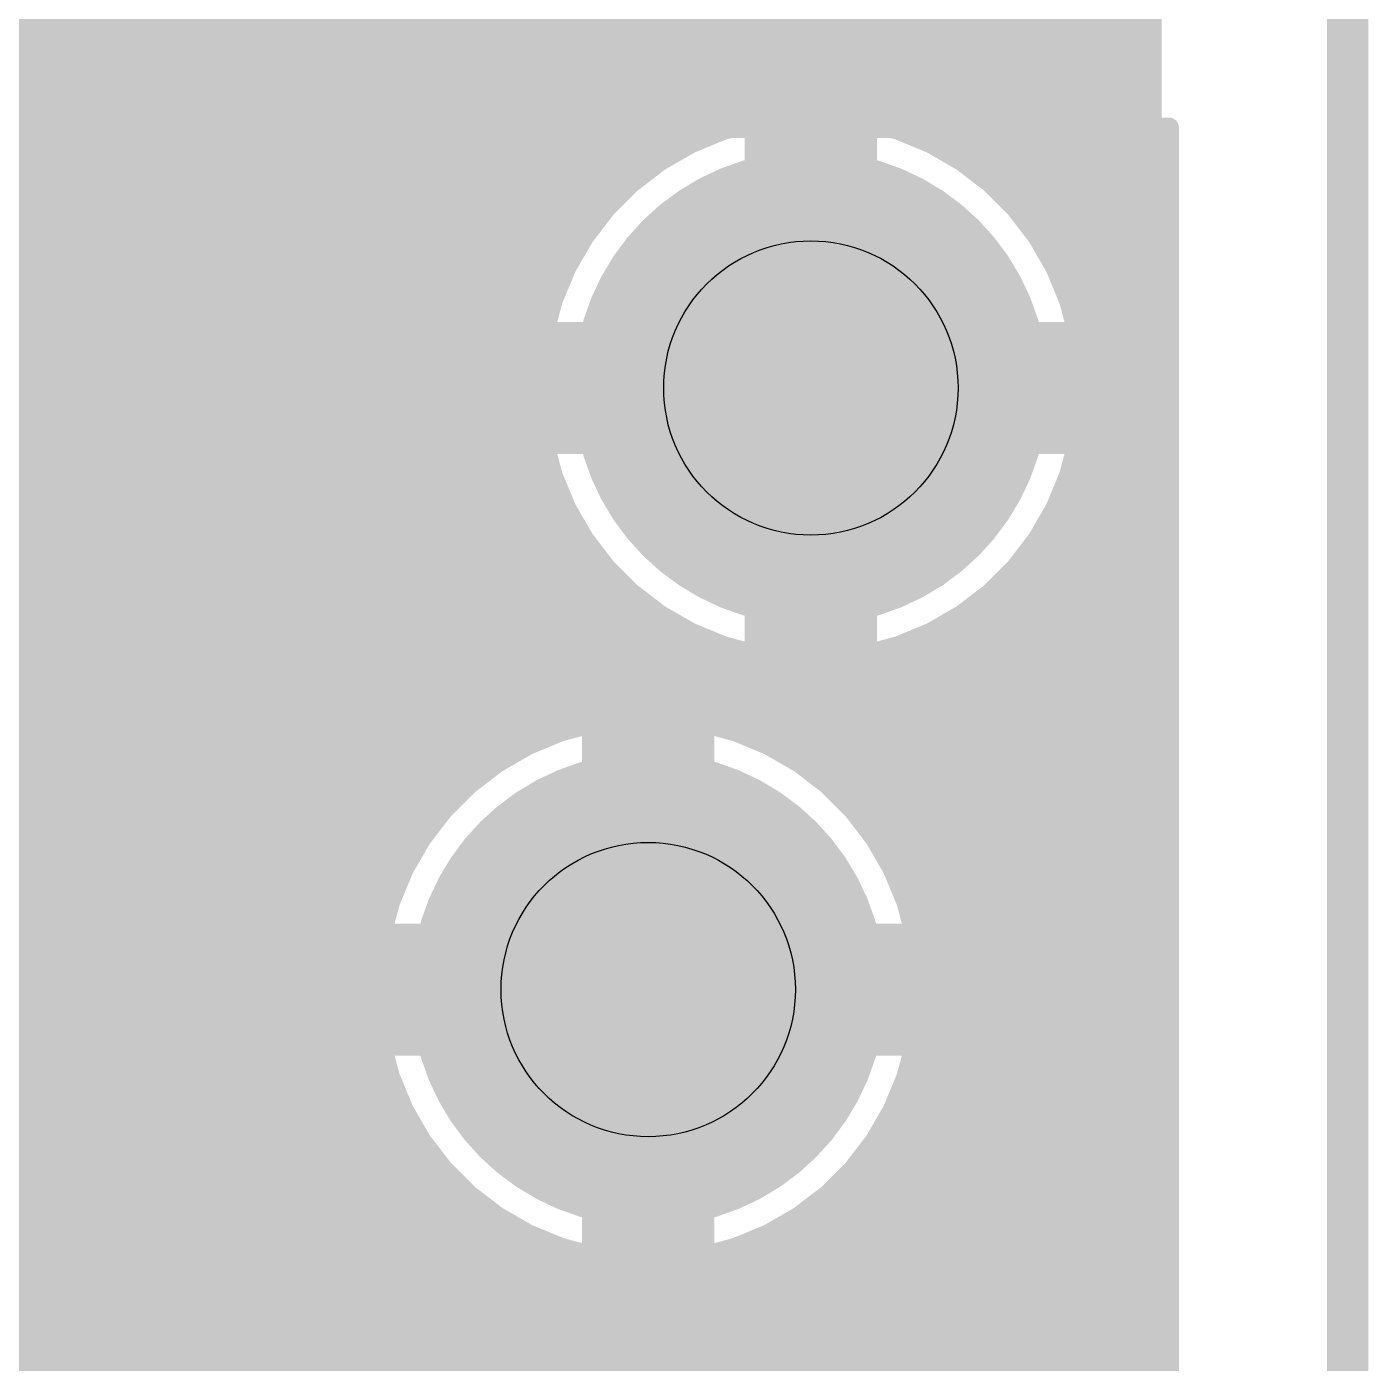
# Model space of a CAD drawing. Extents: x 0 to 10.8, y 0 to 6.1.
# Drawn here: x 10.4874 to 10.8121, y 0.6379 to 0.9615 of the extents above; entities that cross this region are included whole.
import ezdxf

# ---------------------------------------------------------------- set-up
doc = ezdxf.new("R2010")
doc.units = 0
for name, color, linetype in [('1', 22, 'CONTINUOUS'), ('116', 253, 'CONTINUOUS'), ('16', 175, 'CONTINUOUS'), ('17', 82, 'CONTINUOUS'), ('20', 7, 'CONTINUOUS'), ('21', 253, 'CONTINUOUS'), ('29', 253, 'CONTINUOUS'), ('30', 253, 'CONTINUOUS'), ('44', 253, 'CONTINUOUS')]:
    doc.layers.add(name, color=color, linetype=linetype)

# ---------------------------------------------------------------- blocks, each defined once
blk = doc.blocks.new('ROUNDP')
at = {"const_width": 0.5}
blk.add_lwpolyline([(0, -0.25, 1), (0, 0.25, 1), (0, -0.25)], format="xyb", dxfattribs=at)

msp = doc.modelspace()

# ---------------------------------------------------------------- linework, layer by layer
at = {"layer": '1', "const_width": 0.016}
for points in [[(10.754087, 4.286417), (10.754087, 0.248579)], [(9.510717, 0.96), (10.754087, 0.96)], [(9.510717, 0.944), (10.662323, 0.944)], [(10.663201, 0.944236), (10.654157, 0.941811)], [(10.669173, 0.94502), (10.663201, 0.944236)], [(10.669173, 0.882031), (10.669173, 0.94502)], [(10.669173, 0.944), (10.685165, 0.944)], [(10.691142, 0.944236), (10.685165, 0.94502)], [(10.685165, 0.94502), (10.685165, 0.882031)], [(10.700185, 0.941811), (10.691142, 0.944236)], [(10.692024, 0.944), (10.754087, 0.944)], [(10.654157, 0.941811), (10.645504, 0.938228)], [(10.708839, 0.938228), (10.700185, 0.941811)], [(10.645504, 0.938228), (10.637394, 0.933543)], [(10.716949, 0.933543), (10.708839, 0.938228)], [(10.637394, 0.933543), (10.629965, 0.927843)], [(10.724378, 0.927843), (10.716949, 0.933543)], [(10.417752, 0.928), (10.630173, 0.928)], [(10.629965, 0.927843), (10.623343, 0.92122)], [(10.669173, 0.928), (10.685165, 0.928)], [(10.724173, 0.928), (10.754087, 0.928)], [(10.731, 0.92122), (10.724378, 0.927843)], [(10.623343, 0.92122), (10.617642, 0.913791)], [(10.736701, 0.913791), (10.731, 0.92122)], [(10.437465, 0.912), (10.61661, 0.912)], [(10.617642, 0.913791), (10.612957, 0.905681)], [(10.669173, 0.912), (10.685165, 0.912)], [(10.741386, 0.905681), (10.736701, 0.913791)], [(10.737736, 0.912), (10.754087, 0.912)], [(10.612957, 0.905681), (10.609374, 0.897028)], [(10.744969, 0.897028), (10.741386, 0.905681)], [(10.44624, 0.896), (10.609102, 0.896)], [(10.609374, 0.897028), (10.606949, 0.887984)], [(10.669173, 0.896), (10.685165, 0.896)], [(10.747394, 0.887984), (10.744969, 0.897028)], [(10.745244, 0.896), (10.754087, 0.896)], [(10.606949, 0.887984), (10.606161, 0.882008)], [(10.748177, 0.882008), (10.747394, 0.887984)], [(10.606161, 0.882008), (10.669154, 0.882008)], [(10.669154, 0.882008), (10.669154, 0.866016)], [(10.685165, 0.882031), (10.669173, 0.882031)], [(10.685189, 0.866016), (10.685189, 0.882008)], [(10.685189, 0.882008), (10.748177, 0.882008)], [(10.450354, 0.88), (10.669154, 0.88)], [(10.685189, 0.88), (10.754087, 0.88)], [(10.669154, 0.866016), (10.606161, 0.866016)], [(10.606161, 0.866016), (10.606949, 0.860043)], [(10.669173, 0.803004), (10.669173, 0.865996)], [(10.669173, 0.865996), (10.685165, 0.865996)], [(10.685165, 0.865996), (10.685165, 0.803004)], [(10.748177, 0.866016), (10.685189, 0.866016)], [(10.747394, 0.860043), (10.748177, 0.866016)], [(10.450354, 0.864), (10.606425, 0.864)], [(10.669173, 0.864), (10.685165, 0.864)], [(10.747909, 0.864), (10.754087, 0.864)], [(10.606949, 0.860043), (10.609374, 0.851)], [(10.744969, 0.851), (10.747394, 0.860043)], [(10.609374, 0.851), (10.612957, 0.842346)], [(10.741386, 0.842346), (10.744969, 0.851)], [(10.444571, 0.848), (10.610614, 0.848)], [(10.669173, 0.848), (10.685165, 0.848)], [(10.743724, 0.848), (10.754087, 0.848)], [(10.612957, 0.842346), (10.617642, 0.834236)], [(10.736701, 0.834236), (10.741386, 0.842346)], [(10.617642, 0.834236), (10.623343, 0.826807)], [(10.731, 0.826807), (10.736701, 0.834236)], [(10.433437, 0.832), (10.619354, 0.832)], [(10.669173, 0.832), (10.685165, 0.832)], [(10.734984, 0.832), (10.754087, 0.832)], [(10.623343, 0.826807), (10.629965, 0.820185)], [(10.724378, 0.820185), (10.731, 0.826807)], [(10.629965, 0.820185), (10.637394, 0.814484)], [(10.716949, 0.814484), (10.724378, 0.820185)], [(10.408028, 0.816), (10.635417, 0.816)], [(10.637394, 0.814484), (10.645504, 0.809799)], [(10.669173, 0.816), (10.685165, 0.816)], [(10.708839, 0.809799), (10.716949, 0.814484)], [(10.718921, 0.816), (10.754087, 0.816)], [(10.645504, 0.809799), (10.654157, 0.806217)], [(10.700185, 0.806217), (10.708839, 0.809799)], [(10.654157, 0.806217), (10.663201, 0.803791)], [(10.663201, 0.803791), (10.669173, 0.803004)], [(10.685165, 0.803004), (10.691142, 0.803791)], [(10.691142, 0.803791), (10.700185, 0.806217)], [(9.510717, 0.8), (10.754087, 0.8)], [(10.623831, 0.798567), (10.614787, 0.796142)], [(10.629803, 0.79935), (10.623831, 0.798567)], [(10.629803, 0.736362), (10.629803, 0.79935)], [(10.651772, 0.798567), (10.645795, 0.79935)], [(10.645795, 0.79935), (10.645795, 0.736362)], [(10.660815, 0.796142), (10.651772, 0.798567)], [(10.614787, 0.796142), (10.606134, 0.792559)], [(10.669469, 0.792559), (10.660815, 0.796142)], [(10.606134, 0.792559), (10.598024, 0.787874)], [(10.677579, 0.787874), (10.669469, 0.792559)], [(10.598024, 0.787874), (10.590594, 0.782173)], [(10.685008, 0.782173), (10.677579, 0.787874)], [(10.408894, 0.784), (10.592976, 0.784)], [(10.590594, 0.782173), (10.583972, 0.775551)], [(10.629803, 0.784), (10.645795, 0.784)], [(10.68263, 0.784), (10.754087, 0.784)], [(10.69163, 0.775551), (10.685008, 0.782173)], [(10.583972, 0.775551), (10.578272, 0.768122)], [(10.697331, 0.768122), (10.69163, 0.775551)], [(10.578272, 0.768122), (10.573587, 0.760012)], [(10.702016, 0.760012), (10.697331, 0.768122)], [(10.434689, 0.768), (10.578205, 0.768)], [(10.629803, 0.768), (10.645795, 0.768)], [(10.697402, 0.768), (10.754087, 0.768)], [(10.573587, 0.760012), (10.570004, 0.751358)], [(10.705598, 0.751358), (10.702016, 0.760012)], [(10.445953, 0.752), (10.570272, 0.752)], [(10.629803, 0.752), (10.645795, 0.752)], [(10.705335, 0.752), (10.754087, 0.752)], [(10.570004, 0.751358), (10.567579, 0.742315)], [(10.708024, 0.742315), (10.705598, 0.751358)], [(10.567579, 0.742315), (10.566791, 0.736339)], [(10.708807, 0.736339), (10.708024, 0.742315)], [(10.451299, 0.736), (10.629783, 0.736)], [(10.566791, 0.736339), (10.629783, 0.736339)], [(10.629783, 0.736339), (10.629783, 0.720346)], [(10.645795, 0.736362), (10.629803, 0.736362)], [(10.645819, 0.720346), (10.645819, 0.736339)], [(10.645819, 0.736339), (10.708807, 0.736339)], [(10.645819, 0.736), (10.754087, 0.736)], [(10.396657, 0.72), (10.566835, 0.72)], [(10.629783, 0.720346), (10.566791, 0.720346)], [(10.566791, 0.720346), (10.567579, 0.714374)], [(10.629803, 0.657335), (10.629803, 0.720327)], [(10.629803, 0.720327), (10.645795, 0.720327)], [(10.629803, 0.72), (10.645795, 0.72)], [(10.645795, 0.720327), (10.645795, 0.657335)], [(10.708807, 0.720346), (10.645819, 0.720346)], [(10.708024, 0.714374), (10.708807, 0.720346)], [(10.70876, 0.72), (10.754087, 0.72)], [(10.567579, 0.714374), (10.570004, 0.705331)], [(10.705598, 0.705331), (10.708024, 0.714374)], [(10.448941, 0.704), (10.570551, 0.704)], [(10.570004, 0.705331), (10.573587, 0.696677)], [(10.629803, 0.704), (10.645795, 0.704)], [(10.702016, 0.696677), (10.705598, 0.705331)], [(10.705047, 0.704), (10.754087, 0.704)], [(10.573587, 0.696677), (10.578272, 0.688567)], [(10.697331, 0.688567), (10.702016, 0.696677)], [(10.440677, 0.688), (10.578705, 0.688)], [(10.578272, 0.688567), (10.583972, 0.681138)], [(10.629803, 0.688), (10.645795, 0.688)], [(10.69163, 0.681138), (10.697331, 0.688567)], [(10.696894, 0.688), (10.754087, 0.688)], [(10.583972, 0.681138), (10.590594, 0.674516)], [(10.685008, 0.674516), (10.69163, 0.681138)], [(10.590594, 0.674516), (10.598024, 0.668815)], [(10.677579, 0.668815), (10.685008, 0.674516)], [(10.42411, 0.672), (10.59387, 0.672)], [(10.629803, 0.672), (10.645795, 0.672)], [(10.681728, 0.672), (10.754087, 0.672)], [(10.598024, 0.668815), (10.606134, 0.66413)], [(10.669469, 0.66413), (10.677579, 0.668815)], [(10.606134, 0.66413), (10.614787, 0.660547)], [(10.660815, 0.660547), (10.669469, 0.66413)], [(10.614787, 0.660547), (10.623831, 0.658122)], [(10.623831, 0.658122), (10.629803, 0.657335)], [(10.645795, 0.657335), (10.651772, 0.658122)], [(10.651772, 0.658122), (10.660815, 0.660547)], [(9.510717, 0.656), (10.754087, 0.656)], [(9.510717, 0.64), (10.754087, 0.64)]]:
    msp.add_lwpolyline(points, dxfattribs=at)
at = {"layer": '1', "const_width": 0.008}
for points in [[(10.754087, 0.956, 1), (10.754087, 0.964)], [(10.662681, 0.948202, 1), (10.663721, 0.94027)], [(10.664237, 0.940373, 1), (10.662165, 0.9481)], [(10.662323, 0.94, 1), (10.662323, 0.948)], [(10.673173, 0.94502, 1), (10.665173, 0.94502)], [(10.669173, 0.948, 1), (10.669173, 0.94)], [(10.669693, 0.941054, 1), (10.668653, 0.948986)], [(10.685685, 0.948986, 1), (10.684645, 0.941054)], [(10.689165, 0.94502, 1), (10.681165, 0.94502)], [(10.685165, 0.94, 1), (10.685165, 0.948)], [(10.692178, 0.9481, 1), (10.690106, 0.940373)], [(10.692024, 0.948, 1), (10.692024, 0.94)], [(10.690622, 0.94027, 1), (10.691662, 0.948202)], [(10.754087, 0.94, 1), (10.754087, 0.948)], [(10.653121, 0.945675, 1), (10.655194, 0.937948)], [(10.655688, 0.938115, 1), (10.652627, 0.945507)], [(10.701715, 0.945507, 1), (10.698655, 0.938115)], [(10.699149, 0.937948, 1), (10.701221, 0.945675)], [(10.643974, 0.941924, 1), (10.647034, 0.934533)], [(10.647505, 0.934765, 1), (10.643503, 0.941692)], [(10.710839, 0.941692, 1), (10.706838, 0.934765)], [(10.707308, 0.934533, 1), (10.710369, 0.941924)], [(10.635393, 0.937007, 1), (10.639395, 0.93008)], [(10.639829, 0.93037, 1), (10.634959, 0.936717)], [(10.719384, 0.936717, 1), (10.714514, 0.93037)], [(10.714948, 0.93008, 1), (10.71895, 0.937007)], [(10.632793, 0.925014, 1), (10.627136, 0.930671)], [(10.630173, 0.924, 1), (10.630173, 0.932)], [(10.669173, 0.932, 1), (10.669173, 0.924)], [(10.685165, 0.924, 1), (10.685165, 0.932)], [(10.724173, 0.932, 1), (10.724173, 0.924)], [(10.727206, 0.930671, 1), (10.72155, 0.925014)], [(10.754087, 0.924, 1), (10.754087, 0.932)], [(10.627529, 0.931016, 1), (10.6324, 0.924669)], [(10.721943, 0.924669, 1), (10.726813, 0.931016)], [(10.626516, 0.918785, 1), (10.620169, 0.923656)], [(10.734173, 0.923656, 1), (10.727827, 0.918785)], [(10.620514, 0.924049, 1), (10.626171, 0.918392)], [(10.728172, 0.918392, 1), (10.733828, 0.924049)], [(10.614468, 0.916226, 1), (10.620815, 0.911356)], [(10.621105, 0.911791, 1), (10.614178, 0.915792)], [(10.61661, 0.908, 1), (10.61661, 0.916)], [(10.669173, 0.916, 1), (10.669173, 0.908)], [(10.685165, 0.908, 1), (10.685165, 0.916)], [(10.740164, 0.915792, 1), (10.733237, 0.911791)], [(10.733527, 0.911356, 1), (10.739874, 0.916226)], [(10.737736, 0.916, 1), (10.737736, 0.908)], [(10.754087, 0.908, 1), (10.754087, 0.916)], [(10.616652, 0.904151, 1), (10.609261, 0.907211)], [(10.745082, 0.907211, 1), (10.73769, 0.904151)], [(10.609493, 0.907682, 1), (10.61642, 0.90368)], [(10.737922, 0.90368, 1), (10.744849, 0.907682)], [(10.613238, 0.895991, 1), (10.605511, 0.898064)], [(10.609102, 0.892, 1), (10.609102, 0.9)], [(10.669173, 0.9, 1), (10.669173, 0.892)], [(10.685165, 0.892, 1), (10.685165, 0.9)], [(10.748832, 0.898064, 1), (10.741105, 0.895991)], [(10.745244, 0.9, 1), (10.745244, 0.892)], [(10.754087, 0.892, 1), (10.754087, 0.9)], [(10.605678, 0.898558, 1), (10.61307, 0.895497)], [(10.741273, 0.895497, 1), (10.748664, 0.898558)], [(10.603085, 0.88902, 1), (10.610812, 0.886948)], [(10.610915, 0.887462, 1), (10.602983, 0.888507)], [(10.75136, 0.888504, 1), (10.743428, 0.887464)], [(10.74353, 0.886948, 1), (10.751257, 0.88902)], [(10.606161, 0.886008, 1), (10.606161, 0.878008)], [(10.673154, 0.882008, 1), (10.665154, 0.882008)], [(10.669173, 0.886031, 1), (10.669173, 0.878031)], [(10.669154, 0.878008, 1), (10.669154, 0.886008)], [(10.689189, 0.882008, 1), (10.681189, 0.882008)], [(10.685189, 0.886008, 1), (10.685189, 0.878008)], [(10.685165, 0.878031, 1), (10.685165, 0.886031)], [(10.748177, 0.878008, 1), (10.748177, 0.886008)], [(10.602196, 0.88253, 1), (10.610127, 0.881485)], [(10.669154, 0.876, 1), (10.669154, 0.884)], [(10.685189, 0.884, 1), (10.685189, 0.876)], [(10.744211, 0.881488, 1), (10.752143, 0.882528)], [(10.754087, 0.876, 1), (10.754087, 0.884)], [(10.665173, 0.882031, 1), (10.673173, 0.882031)], [(10.681165, 0.882031, 1), (10.689165, 0.882031)], [(10.606161, 0.870016, 1), (10.606161, 0.862016)], [(10.610127, 0.866539, 1), (10.602196, 0.865493)], [(10.673173, 0.865996, 1), (10.665173, 0.865996)], [(10.669173, 0.869996, 1), (10.669173, 0.861996)], [(10.669154, 0.862016, 1), (10.669154, 0.870016)], [(10.689165, 0.865996, 1), (10.681165, 0.865996)], [(10.685189, 0.870016, 1), (10.685189, 0.862016)], [(10.685165, 0.861996, 1), (10.685165, 0.869996)], [(10.752143, 0.865495, 1), (10.744211, 0.866536)], [(10.748177, 0.862016, 1), (10.748177, 0.870016)], [(10.606425, 0.86, 1), (10.606425, 0.868)], [(10.669173, 0.868, 1), (10.669173, 0.86)], [(10.685165, 0.86, 1), (10.685165, 0.868)], [(10.747909, 0.868, 1), (10.747909, 0.86)], [(10.754087, 0.86, 1), (10.754087, 0.868)], [(10.610812, 0.861079, 1), (10.603085, 0.859007)], [(10.665154, 0.866016, 1), (10.673154, 0.866016)], [(10.681189, 0.866016, 1), (10.689189, 0.866016)], [(10.751257, 0.859007, 1), (10.74353, 0.861079)], [(10.602983, 0.85952, 1), (10.610915, 0.860566)], [(10.743428, 0.860564, 1), (10.75136, 0.859523)], [(10.61307, 0.85253, 1), (10.605678, 0.84947)], [(10.748664, 0.84947, 1), (10.741273, 0.85253)], [(10.605511, 0.849964, 1), (10.613238, 0.852036)], [(10.610614, 0.844, 1), (10.610614, 0.852)], [(10.669173, 0.852, 1), (10.669173, 0.844)], [(10.685165, 0.844, 1), (10.685165, 0.852)], [(10.743724, 0.852, 1), (10.743724, 0.844)], [(10.741105, 0.852036, 1), (10.748832, 0.849964)], [(10.754087, 0.844, 1), (10.754087, 0.852)], [(10.61642, 0.844347, 1), (10.609493, 0.840346)], [(10.609261, 0.840816, 1), (10.616652, 0.843877)], [(10.73769, 0.843877, 1), (10.745082, 0.840816)], [(10.744849, 0.840346, 1), (10.737922, 0.844347)], [(10.620815, 0.836671, 1), (10.614468, 0.831801)], [(10.739874, 0.831801, 1), (10.733527, 0.836671)], [(10.614178, 0.832235, 1), (10.621105, 0.836237)], [(10.619354, 0.828, 1), (10.619354, 0.836)], [(10.669173, 0.836, 1), (10.669173, 0.828)], [(10.685165, 0.828, 1), (10.685165, 0.836)], [(10.734984, 0.836, 1), (10.734984, 0.828)], [(10.733237, 0.836237, 1), (10.740164, 0.832235)], [(10.754087, 0.828, 1), (10.754087, 0.836)], [(10.626171, 0.829636, 1), (10.620514, 0.823979)], [(10.733828, 0.823979, 1), (10.728172, 0.829636)], [(10.620169, 0.824372, 1), (10.626516, 0.829242)], [(10.727827, 0.829242, 1), (10.734173, 0.824372)], [(10.6324, 0.823358, 1), (10.627529, 0.817012)], [(10.726813, 0.817012, 1), (10.721943, 0.823358)], [(10.627136, 0.817357, 1), (10.632793, 0.823013)], [(10.72155, 0.823013, 1), (10.727206, 0.817357)], [(10.639395, 0.817948, 1), (10.635393, 0.811021)], [(10.634959, 0.811311, 1), (10.639829, 0.817658)], [(10.635417, 0.812, 1), (10.635417, 0.82)], [(10.669173, 0.82, 1), (10.669173, 0.812)], [(10.685165, 0.812, 1), (10.685165, 0.82)], [(10.714514, 0.817658, 1), (10.719384, 0.811311)], [(10.718921, 0.82, 1), (10.718921, 0.812)], [(10.71895, 0.811021, 1), (10.714948, 0.817948)], [(10.754087, 0.812, 1), (10.754087, 0.82)], [(10.647034, 0.813495, 1), (10.643974, 0.806103)], [(10.643503, 0.806336, 1), (10.647505, 0.813263)], [(10.706838, 0.813263, 1), (10.710839, 0.806336)], [(10.710369, 0.806103, 1), (10.707308, 0.813495)], [(10.655194, 0.81008, 1), (10.653121, 0.802353)], [(10.652627, 0.802521, 1), (10.655688, 0.809912)], [(10.663724, 0.807757, 1), (10.662678, 0.799826)], [(10.691664, 0.799826, 1), (10.690619, 0.807757)], [(10.698655, 0.809912, 1), (10.701715, 0.802521)], [(10.701221, 0.802353, 1), (10.699149, 0.81008)], [(10.662165, 0.799928, 1), (10.664237, 0.807655)], [(10.66865, 0.799038, 1), (10.669696, 0.80697)], [(10.684643, 0.80697, 1), (10.685688, 0.799038)], [(10.690106, 0.807655, 1), (10.692178, 0.799928)], [(10.62331, 0.802533, 1), (10.624351, 0.794601)], [(10.624867, 0.794703, 1), (10.622795, 0.80243)], [(10.633803, 0.79935, 1), (10.625803, 0.79935)], [(10.630323, 0.795384, 1), (10.629283, 0.803316)], [(10.646315, 0.803316, 1), (10.645275, 0.795384)], [(10.649795, 0.79935, 1), (10.641795, 0.79935)], [(10.652808, 0.80243, 1), (10.650736, 0.794703)], [(10.651252, 0.794601, 1), (10.652292, 0.802533)], [(10.665173, 0.803004, 1), (10.673173, 0.803004)], [(10.681165, 0.803004, 1), (10.689165, 0.803004)], [(10.754087, 0.796, 1), (10.754087, 0.804)], [(10.613751, 0.800005, 1), (10.615823, 0.792278)], [(10.616318, 0.792446, 1), (10.613257, 0.799838)], [(10.662345, 0.799838, 1), (10.659285, 0.792446)], [(10.659779, 0.792278, 1), (10.661851, 0.800005)], [(10.604604, 0.796255, 1), (10.607664, 0.788863)], [(10.608135, 0.789095, 1), (10.604133, 0.796023)], [(10.671469, 0.796023, 1), (10.667468, 0.789095)], [(10.667938, 0.788863, 1), (10.670999, 0.796255)], [(10.600459, 0.784701, 1), (10.595589, 0.791047)], [(10.680014, 0.791047, 1), (10.675144, 0.784701)], [(10.596023, 0.791338, 1), (10.600024, 0.78441)], [(10.675578, 0.78441, 1), (10.67958, 0.791338)], [(10.588159, 0.785347, 1), (10.59303, 0.779)], [(10.593423, 0.779345, 1), (10.587766, 0.785002)], [(10.592976, 0.78, 1), (10.592976, 0.788)], [(10.629803, 0.788, 1), (10.629803, 0.78)], [(10.645795, 0.78, 1), (10.645795, 0.788)], [(10.68263, 0.788, 1), (10.68263, 0.78)], [(10.687836, 0.785002, 1), (10.682179, 0.779345)], [(10.682573, 0.779, 1), (10.687443, 0.785347)], [(10.754087, 0.78, 1), (10.754087, 0.788)], [(10.587146, 0.773116, 1), (10.580799, 0.777986)], [(10.694803, 0.777986, 1), (10.688457, 0.773116)], [(10.581144, 0.77838, 1), (10.586801, 0.772723)], [(10.688801, 0.772723, 1), (10.694458, 0.77838)], [(10.581735, 0.766121, 1), (10.574808, 0.770123)], [(10.700794, 0.770123, 1), (10.693867, 0.766121)], [(10.575098, 0.770557, 1), (10.581445, 0.765687)], [(10.578205, 0.764, 1), (10.578205, 0.772)], [(10.629803, 0.772, 1), (10.629803, 0.764)], [(10.645795, 0.764, 1), (10.645795, 0.772)], [(10.697402, 0.772, 1), (10.697402, 0.764)], [(10.694157, 0.765687, 1), (10.700504, 0.770557)], [(10.754087, 0.764, 1), (10.754087, 0.772)], [(10.577282, 0.758482, 1), (10.569891, 0.761542)], [(10.705712, 0.761542, 1), (10.69832, 0.758482)], [(10.570123, 0.762013, 1), (10.57705, 0.758011)], [(10.698552, 0.758011, 1), (10.705479, 0.762013)], [(10.570272, 0.748, 1), (10.570272, 0.756)], [(10.629803, 0.756, 1), (10.629803, 0.748)], [(10.645795, 0.748, 1), (10.645795, 0.756)], [(10.705335, 0.756, 1), (10.705335, 0.748)], [(10.754087, 0.748, 1), (10.754087, 0.756)], [(10.566308, 0.752888, 1), (10.5737, 0.749828)], [(10.573867, 0.750322, 1), (10.56614, 0.752394)], [(10.709462, 0.752394, 1), (10.701735, 0.750322)], [(10.701903, 0.749828, 1), (10.709294, 0.752888)], [(10.571544, 0.741792, 1), (10.563613, 0.742837)], [(10.71199, 0.742835, 1), (10.704058, 0.741795)], [(10.563715, 0.743351, 1), (10.571442, 0.741279)], [(10.70416, 0.741279, 1), (10.711887, 0.743351)], [(10.566791, 0.740339, 1), (10.566791, 0.732339)], [(10.633783, 0.736339, 1), (10.625783, 0.736339)], [(10.629803, 0.740362, 1), (10.629803, 0.732362)], [(10.629783, 0.732339, 1), (10.629783, 0.740339)], [(10.629783, 0.732, 1), (10.629783, 0.74)], [(10.649819, 0.736339, 1), (10.641819, 0.736339)], [(10.645819, 0.740339, 1), (10.645819, 0.732339)], [(10.645819, 0.74, 1), (10.645819, 0.732)], [(10.645795, 0.732362, 1), (10.645795, 0.740362)], [(10.708807, 0.732339, 1), (10.708807, 0.740339)], [(10.754087, 0.732, 1), (10.754087, 0.74)], [(10.562826, 0.736861, 1), (10.570757, 0.735816)], [(10.625803, 0.736362, 1), (10.633803, 0.736362)], [(10.641795, 0.736362, 1), (10.649795, 0.736362)], [(10.704841, 0.735819, 1), (10.712773, 0.736859)], [(10.566791, 0.724346, 1), (10.566791, 0.716346)], [(10.570757, 0.720869, 1), (10.562826, 0.719824)], [(10.566835, 0.716, 1), (10.566835, 0.724)], [(10.633803, 0.720327, 1), (10.625803, 0.720327)], [(10.629803, 0.724327, 1), (10.629803, 0.716327)], [(10.629803, 0.724, 1), (10.629803, 0.716)], [(10.629783, 0.716346, 1), (10.629783, 0.724346)], [(10.649795, 0.720327, 1), (10.641795, 0.720327)], [(10.645819, 0.724346, 1), (10.645819, 0.716346)], [(10.645795, 0.716327, 1), (10.645795, 0.724327)], [(10.645795, 0.716, 1), (10.645795, 0.724)], [(10.70876, 0.724, 1), (10.70876, 0.716)], [(10.712773, 0.719826, 1), (10.704841, 0.720867)], [(10.708807, 0.716346, 1), (10.708807, 0.724346)], [(10.754087, 0.716, 1), (10.754087, 0.724)], [(10.625783, 0.720346, 1), (10.633783, 0.720346)], [(10.641819, 0.720346, 1), (10.649819, 0.720346)], [(10.571442, 0.71541, 1), (10.563715, 0.713338)], [(10.711887, 0.713338, 1), (10.70416, 0.71541)], [(10.563613, 0.713851, 1), (10.571544, 0.714897)], [(10.704058, 0.714894, 1), (10.71199, 0.713854)], [(10.5737, 0.706861, 1), (10.566308, 0.703801)], [(10.570551, 0.7, 1), (10.570551, 0.708)], [(10.629803, 0.708, 1), (10.629803, 0.7)], [(10.645795, 0.7, 1), (10.645795, 0.708)], [(10.705047, 0.708, 1), (10.705047, 0.7)], [(10.709294, 0.703801, 1), (10.701903, 0.706861)], [(10.754087, 0.7, 1), (10.754087, 0.708)], [(10.56614, 0.704295, 1), (10.573867, 0.706367)], [(10.701735, 0.706367, 1), (10.709462, 0.704295)], [(10.57705, 0.698678, 1), (10.570123, 0.694676)], [(10.705479, 0.694676, 1), (10.698552, 0.698678)], [(10.569891, 0.695147, 1), (10.577282, 0.698207)], [(10.69832, 0.698207, 1), (10.705712, 0.695147)], [(10.581445, 0.691002, 1), (10.575098, 0.686132)], [(10.578705, 0.684, 1), (10.578705, 0.692)], [(10.629803, 0.692, 1), (10.629803, 0.684)], [(10.645795, 0.684, 1), (10.645795, 0.692)], [(10.696894, 0.692, 1), (10.696894, 0.684)], [(10.700504, 0.686132, 1), (10.694157, 0.691002)], [(10.754087, 0.684, 1), (10.754087, 0.692)], [(10.574808, 0.686566, 1), (10.581735, 0.690568)], [(10.693867, 0.690568, 1), (10.700794, 0.686566)], [(10.586801, 0.683966, 1), (10.581144, 0.678309)], [(10.694458, 0.678309, 1), (10.688801, 0.683966)], [(10.580799, 0.678703, 1), (10.587146, 0.683573)], [(10.688457, 0.683573, 1), (10.694803, 0.678703)], [(10.59303, 0.677689, 1), (10.588159, 0.671342)], [(10.687443, 0.671342, 1), (10.682573, 0.677689)], [(10.587766, 0.671687, 1), (10.593423, 0.677344)], [(10.59387, 0.668, 1), (10.59387, 0.676)], [(10.629803, 0.676, 1), (10.629803, 0.668)], [(10.645795, 0.668, 1), (10.645795, 0.676)], [(10.681728, 0.676, 1), (10.681728, 0.668)], [(10.682179, 0.677344, 1), (10.687836, 0.671687)], [(10.754087, 0.668, 1), (10.754087, 0.676)], [(10.600024, 0.672279, 1), (10.596023, 0.665351)], [(10.595589, 0.665642, 1), (10.600459, 0.671988)], [(10.675144, 0.671988, 1), (10.680014, 0.665642)], [(10.67958, 0.665351, 1), (10.675578, 0.672279)], [(10.607664, 0.667826, 1), (10.604604, 0.660434)], [(10.604133, 0.660666, 1), (10.608135, 0.667594)], [(10.667468, 0.667594, 1), (10.671469, 0.660666)], [(10.670999, 0.660434, 1), (10.667938, 0.667826)], [(10.615823, 0.664411, 1), (10.613751, 0.656684)], [(10.613257, 0.656851, 1), (10.616318, 0.664243)], [(10.624354, 0.662088, 1), (10.623308, 0.654156)], [(10.622795, 0.654259, 1), (10.624867, 0.661986)], [(10.650736, 0.661986, 1), (10.652808, 0.654259)], [(10.652294, 0.654156, 1), (10.651249, 0.662088)], [(10.659285, 0.664243, 1), (10.662345, 0.656851)], [(10.661851, 0.656684, 1), (10.659779, 0.664411)], [(10.62928, 0.653369, 1), (10.630326, 0.6613)], [(10.645273, 0.6613, 1), (10.646318, 0.653369)], [(10.754087, 0.652, 1), (10.754087, 0.66)], [(10.625803, 0.657335, 1), (10.633803, 0.657335)], [(10.641795, 0.657335, 1), (10.649795, 0.657335)], [(10.754087, 0.636, 1), (10.754087, 0.644)]]:
    msp.add_lwpolyline(points, format="xyb", dxfattribs=at)
at = {"layer": '116', "const_width": 0.031693}
for points in [[(10.677165, 0.852244, 1), (10.677165, 0.895787, 1), (10.677165, 0.852244)], [(10.637795, 0.706575, 1), (10.637795, 0.750118, 1), (10.637795, 0.706575)]]:
    msp.add_lwpolyline(points, format="xyb", dxfattribs=at)
at = {"layer": '16', "const_width": 0.016}
for points in [[(10.754087, 4.286417), (10.754087, 0.248579)], [(10.329693, 0.96), (10.754087, 0.96)], [(10.345693, 0.944), (10.662323, 0.944)], [(10.663201, 0.944236), (10.654157, 0.941811)], [(10.669173, 0.94502), (10.663201, 0.944236)], [(10.669173, 0.882031), (10.669173, 0.94502)], [(10.669173, 0.944), (10.685165, 0.944)], [(10.691142, 0.944236), (10.685165, 0.94502)], [(10.685165, 0.94502), (10.685165, 0.882031)], [(10.700185, 0.941811), (10.691142, 0.944236)], [(10.692024, 0.944), (10.754087, 0.944)], [(10.654157, 0.941811), (10.645504, 0.938228)], [(10.708839, 0.938228), (10.700185, 0.941811)], [(10.645504, 0.938228), (10.637394, 0.933543)], [(10.716949, 0.933543), (10.708839, 0.938228)], [(10.637394, 0.933543), (10.629965, 0.927843)], [(10.724378, 0.927843), (10.716949, 0.933543)], [(10.417752, 0.928), (10.630173, 0.928)], [(10.629965, 0.927843), (10.623343, 0.92122)], [(10.669173, 0.928), (10.685165, 0.928)], [(10.724173, 0.928), (10.754087, 0.928)], [(10.731, 0.92122), (10.724378, 0.927843)], [(10.623343, 0.92122), (10.617642, 0.913791)], [(10.736701, 0.913791), (10.731, 0.92122)], [(10.437465, 0.912), (10.61661, 0.912)], [(10.617642, 0.913791), (10.612957, 0.905681)], [(10.669173, 0.912), (10.685165, 0.912)], [(10.741386, 0.905681), (10.736701, 0.913791)], [(10.737736, 0.912), (10.754087, 0.912)], [(10.612957, 0.905681), (10.609374, 0.897028)], [(10.744969, 0.897028), (10.741386, 0.905681)], [(10.44624, 0.896), (10.609102, 0.896)], [(10.609374, 0.897028), (10.606949, 0.887984)], [(10.669173, 0.896), (10.685165, 0.896)], [(10.747394, 0.887984), (10.744969, 0.897028)], [(10.745244, 0.896), (10.754087, 0.896)], [(10.606949, 0.887984), (10.606161, 0.882008)], [(10.748177, 0.882008), (10.747394, 0.887984)], [(10.606161, 0.882008), (10.669154, 0.882008)], [(10.669154, 0.882008), (10.669154, 0.866016)], [(10.685165, 0.882031), (10.669173, 0.882031)], [(10.685189, 0.866016), (10.685189, 0.882008)], [(10.685189, 0.882008), (10.748177, 0.882008)], [(10.450354, 0.88), (10.669154, 0.88)], [(10.685189, 0.88), (10.754087, 0.88)], [(10.669154, 0.866016), (10.606161, 0.866016)], [(10.606161, 0.866016), (10.606949, 0.860043)], [(10.669173, 0.803004), (10.669173, 0.865996)], [(10.669173, 0.865996), (10.685165, 0.865996)], [(10.685165, 0.865996), (10.685165, 0.803004)], [(10.748177, 0.866016), (10.685189, 0.866016)], [(10.747394, 0.860043), (10.748177, 0.866016)], [(10.450354, 0.864), (10.606425, 0.864)], [(10.669173, 0.864), (10.685165, 0.864)], [(10.747909, 0.864), (10.754087, 0.864)], [(10.606949, 0.860043), (10.609374, 0.851)], [(10.744969, 0.851), (10.747394, 0.860043)], [(10.609374, 0.851), (10.612957, 0.842346)], [(10.741386, 0.842346), (10.744969, 0.851)], [(10.444571, 0.848), (10.610614, 0.848)], [(10.669173, 0.848), (10.685165, 0.848)], [(10.743724, 0.848), (10.754087, 0.848)], [(10.612957, 0.842346), (10.617642, 0.834236)], [(10.736701, 0.834236), (10.741386, 0.842346)], [(10.617642, 0.834236), (10.623343, 0.826807)], [(10.731, 0.826807), (10.736701, 0.834236)], [(10.433437, 0.832), (10.619354, 0.832)], [(10.669173, 0.832), (10.685165, 0.832)], [(10.734984, 0.832), (10.754087, 0.832)], [(10.623343, 0.826807), (10.629965, 0.820185)], [(10.724378, 0.820185), (10.731, 0.826807)], [(10.629965, 0.820185), (10.637394, 0.814484)], [(10.716949, 0.814484), (10.724378, 0.820185)], [(10.408028, 0.816), (10.635417, 0.816)], [(10.637394, 0.814484), (10.645504, 0.809799)], [(10.669173, 0.816), (10.685165, 0.816)], [(10.708839, 0.809799), (10.716949, 0.814484)], [(10.718921, 0.816), (10.754087, 0.816)], [(10.645504, 0.809799), (10.654157, 0.806217)], [(10.700185, 0.806217), (10.708839, 0.809799)], [(10.654157, 0.806217), (10.663201, 0.803791)], [(10.663201, 0.803791), (10.669173, 0.803004)], [(10.685165, 0.803004), (10.691142, 0.803791)], [(10.691142, 0.803791), (10.700185, 0.806217)], [(9.069957, 0.8), (10.754087, 0.8)], [(10.623831, 0.798567), (10.614787, 0.796142)], [(10.629803, 0.79935), (10.623831, 0.798567)], [(10.629803, 0.736362), (10.629803, 0.79935)], [(10.651772, 0.798567), (10.645795, 0.79935)], [(10.645795, 0.79935), (10.645795, 0.736362)], [(10.660815, 0.796142), (10.651772, 0.798567)], [(10.614787, 0.796142), (10.606134, 0.792559)], [(10.669469, 0.792559), (10.660815, 0.796142)], [(10.606134, 0.792559), (10.598024, 0.787874)], [(10.677579, 0.787874), (10.669469, 0.792559)], [(10.598024, 0.787874), (10.590594, 0.782173)], [(10.685008, 0.782173), (10.677579, 0.787874)], [(10.408894, 0.784), (10.592976, 0.784)], [(10.590594, 0.782173), (10.583972, 0.775551)], [(10.629803, 0.784), (10.645795, 0.784)], [(10.68263, 0.784), (10.754087, 0.784)], [(10.69163, 0.775551), (10.685008, 0.782173)], [(10.583972, 0.775551), (10.578272, 0.768122)], [(10.697331, 0.768122), (10.69163, 0.775551)], [(10.578272, 0.768122), (10.573587, 0.760012)], [(10.702016, 0.760012), (10.697331, 0.768122)], [(10.434689, 0.768), (10.578205, 0.768)], [(10.629803, 0.768), (10.645795, 0.768)], [(10.697402, 0.768), (10.754087, 0.768)], [(10.573587, 0.760012), (10.570004, 0.751358)], [(10.705598, 0.751358), (10.702016, 0.760012)], [(10.445953, 0.752), (10.570272, 0.752)], [(10.629803, 0.752), (10.645795, 0.752)], [(10.705335, 0.752), (10.754087, 0.752)], [(10.570004, 0.751358), (10.567579, 0.742315)], [(10.708024, 0.742315), (10.705598, 0.751358)], [(10.567579, 0.742315), (10.566791, 0.736339)], [(10.708807, 0.736339), (10.708024, 0.742315)], [(10.451299, 0.736), (10.629783, 0.736)], [(10.566791, 0.736339), (10.629783, 0.736339)], [(10.629783, 0.736339), (10.629783, 0.720346)], [(10.645795, 0.736362), (10.629803, 0.736362)], [(10.645819, 0.720346), (10.645819, 0.736339)], [(10.645819, 0.736339), (10.708807, 0.736339)], [(10.645819, 0.736), (10.754087, 0.736)], [(10.396657, 0.72), (10.566835, 0.72)], [(10.629783, 0.720346), (10.566791, 0.720346)], [(10.566791, 0.720346), (10.567579, 0.714374)], [(10.629803, 0.657335), (10.629803, 0.720327)], [(10.629803, 0.720327), (10.645795, 0.720327)], [(10.629803, 0.72), (10.645795, 0.72)], [(10.645795, 0.720327), (10.645795, 0.657335)], [(10.708807, 0.720346), (10.645819, 0.720346)], [(10.708024, 0.714374), (10.708807, 0.720346)], [(10.70876, 0.72), (10.754087, 0.72)], [(10.567579, 0.714374), (10.570004, 0.705331)], [(10.705598, 0.705331), (10.708024, 0.714374)], [(10.448941, 0.704), (10.570551, 0.704)], [(10.570004, 0.705331), (10.573587, 0.696677)], [(10.629803, 0.704), (10.645795, 0.704)], [(10.702016, 0.696677), (10.705598, 0.705331)], [(10.705047, 0.704), (10.754087, 0.704)], [(10.573587, 0.696677), (10.578272, 0.688567)], [(10.697331, 0.688567), (10.702016, 0.696677)], [(10.440677, 0.688), (10.578705, 0.688)], [(10.578272, 0.688567), (10.583972, 0.681138)], [(10.629803, 0.688), (10.645795, 0.688)], [(10.69163, 0.681138), (10.697331, 0.688567)], [(10.696894, 0.688), (10.754087, 0.688)], [(10.583972, 0.681138), (10.590594, 0.674516)], [(10.685008, 0.674516), (10.69163, 0.681138)], [(10.590594, 0.674516), (10.598024, 0.668815)], [(10.677579, 0.668815), (10.685008, 0.674516)], [(10.42411, 0.672), (10.59387, 0.672)], [(10.629803, 0.672), (10.645795, 0.672)], [(10.681728, 0.672), (10.754087, 0.672)], [(10.598024, 0.668815), (10.606134, 0.66413)], [(10.669469, 0.66413), (10.677579, 0.668815)], [(10.606134, 0.66413), (10.614787, 0.660547)], [(10.660815, 0.660547), (10.669469, 0.66413)], [(10.614787, 0.660547), (10.623831, 0.658122)], [(10.623831, 0.658122), (10.629803, 0.657335)], [(10.645795, 0.657335), (10.651772, 0.658122)], [(10.651772, 0.658122), (10.660815, 0.660547)], [(9.071327, 0.656), (10.754087, 0.656)], [(9.077953, 0.64), (10.754087, 0.64)]]:
    msp.add_lwpolyline(points, dxfattribs=at)
at = {"layer": '16', "const_width": 0.008}
for points in [[(10.754087, 0.956, 1), (10.754087, 0.964)], [(10.662681, 0.948202, 1), (10.663721, 0.94027)], [(10.664237, 0.940373, 1), (10.662165, 0.9481)], [(10.662323, 0.94, 1), (10.662323, 0.948)], [(10.673173, 0.94502, 1), (10.665173, 0.94502)], [(10.669173, 0.948, 1), (10.669173, 0.94)], [(10.669693, 0.941054, 1), (10.668653, 0.948986)], [(10.685685, 0.948986, 1), (10.684645, 0.941054)], [(10.689165, 0.94502, 1), (10.681165, 0.94502)], [(10.685165, 0.94, 1), (10.685165, 0.948)], [(10.692178, 0.9481, 1), (10.690106, 0.940373)], [(10.692024, 0.948, 1), (10.692024, 0.94)], [(10.690622, 0.94027, 1), (10.691662, 0.948202)], [(10.754087, 0.94, 1), (10.754087, 0.948)], [(10.653121, 0.945675, 1), (10.655194, 0.937948)], [(10.655688, 0.938115, 1), (10.652627, 0.945507)], [(10.701715, 0.945507, 1), (10.698655, 0.938115)], [(10.699149, 0.937948, 1), (10.701221, 0.945675)], [(10.643974, 0.941924, 1), (10.647034, 0.934533)], [(10.647505, 0.934765, 1), (10.643503, 0.941692)], [(10.710839, 0.941692, 1), (10.706838, 0.934765)], [(10.707308, 0.934533, 1), (10.710369, 0.941924)], [(10.635393, 0.937007, 1), (10.639395, 0.93008)], [(10.639829, 0.93037, 1), (10.634959, 0.936717)], [(10.719384, 0.936717, 1), (10.714514, 0.93037)], [(10.714948, 0.93008, 1), (10.71895, 0.937007)], [(10.632793, 0.925014, 1), (10.627136, 0.930671)], [(10.630173, 0.924, 1), (10.630173, 0.932)], [(10.669173, 0.932, 1), (10.669173, 0.924)], [(10.685165, 0.924, 1), (10.685165, 0.932)], [(10.724173, 0.932, 1), (10.724173, 0.924)], [(10.727206, 0.930671, 1), (10.72155, 0.925014)], [(10.754087, 0.924, 1), (10.754087, 0.932)], [(10.627529, 0.931016, 1), (10.6324, 0.924669)], [(10.721943, 0.924669, 1), (10.726813, 0.931016)], [(10.626516, 0.918785, 1), (10.620169, 0.923656)], [(10.734173, 0.923656, 1), (10.727827, 0.918785)], [(10.620514, 0.924049, 1), (10.626171, 0.918392)], [(10.728172, 0.918392, 1), (10.733828, 0.924049)], [(10.614468, 0.916226, 1), (10.620815, 0.911356)], [(10.621105, 0.911791, 1), (10.614178, 0.915792)], [(10.61661, 0.908, 1), (10.61661, 0.916)], [(10.669173, 0.916, 1), (10.669173, 0.908)], [(10.685165, 0.908, 1), (10.685165, 0.916)], [(10.740164, 0.915792, 1), (10.733237, 0.911791)], [(10.733527, 0.911356, 1), (10.739874, 0.916226)], [(10.737736, 0.916, 1), (10.737736, 0.908)], [(10.754087, 0.908, 1), (10.754087, 0.916)], [(10.616652, 0.904151, 1), (10.609261, 0.907211)], [(10.745082, 0.907211, 1), (10.73769, 0.904151)], [(10.609493, 0.907682, 1), (10.61642, 0.90368)], [(10.737922, 0.90368, 1), (10.744849, 0.907682)], [(10.613238, 0.895991, 1), (10.605511, 0.898064)], [(10.609102, 0.892, 1), (10.609102, 0.9)], [(10.669173, 0.9, 1), (10.669173, 0.892)], [(10.685165, 0.892, 1), (10.685165, 0.9)], [(10.748832, 0.898064, 1), (10.741105, 0.895991)], [(10.745244, 0.9, 1), (10.745244, 0.892)], [(10.754087, 0.892, 1), (10.754087, 0.9)], [(10.605678, 0.898558, 1), (10.61307, 0.895497)], [(10.741273, 0.895497, 1), (10.748664, 0.898558)], [(10.603085, 0.88902, 1), (10.610812, 0.886948)], [(10.610915, 0.887462, 1), (10.602983, 0.888507)], [(10.75136, 0.888504, 1), (10.743428, 0.887464)], [(10.74353, 0.886948, 1), (10.751257, 0.88902)], [(10.606161, 0.886008, 1), (10.606161, 0.878008)], [(10.673154, 0.882008, 1), (10.665154, 0.882008)], [(10.669173, 0.886031, 1), (10.669173, 0.878031)], [(10.669154, 0.878008, 1), (10.669154, 0.886008)], [(10.689189, 0.882008, 1), (10.681189, 0.882008)], [(10.685189, 0.886008, 1), (10.685189, 0.878008)], [(10.685165, 0.878031, 1), (10.685165, 0.886031)], [(10.748177, 0.878008, 1), (10.748177, 0.886008)], [(10.602196, 0.88253, 1), (10.610127, 0.881485)], [(10.669154, 0.876, 1), (10.669154, 0.884)], [(10.685189, 0.884, 1), (10.685189, 0.876)], [(10.744211, 0.881488, 1), (10.752143, 0.882528)], [(10.754087, 0.876, 1), (10.754087, 0.884)], [(10.665173, 0.882031, 1), (10.673173, 0.882031)], [(10.681165, 0.882031, 1), (10.689165, 0.882031)], [(10.606161, 0.870016, 1), (10.606161, 0.862016)], [(10.610127, 0.866539, 1), (10.602196, 0.865493)], [(10.673173, 0.865996, 1), (10.665173, 0.865996)], [(10.669173, 0.869996, 1), (10.669173, 0.861996)], [(10.669154, 0.862016, 1), (10.669154, 0.870016)], [(10.689165, 0.865996, 1), (10.681165, 0.865996)], [(10.685189, 0.870016, 1), (10.685189, 0.862016)], [(10.685165, 0.861996, 1), (10.685165, 0.869996)], [(10.752143, 0.865495, 1), (10.744211, 0.866536)], [(10.748177, 0.862016, 1), (10.748177, 0.870016)], [(10.606425, 0.86, 1), (10.606425, 0.868)], [(10.669173, 0.868, 1), (10.669173, 0.86)], [(10.685165, 0.86, 1), (10.685165, 0.868)], [(10.747909, 0.868, 1), (10.747909, 0.86)], [(10.754087, 0.86, 1), (10.754087, 0.868)], [(10.610812, 0.861079, 1), (10.603085, 0.859007)], [(10.665154, 0.866016, 1), (10.673154, 0.866016)], [(10.681189, 0.866016, 1), (10.689189, 0.866016)], [(10.751257, 0.859007, 1), (10.74353, 0.861079)], [(10.602983, 0.85952, 1), (10.610915, 0.860566)], [(10.743428, 0.860564, 1), (10.75136, 0.859523)], [(10.61307, 0.85253, 1), (10.605678, 0.84947)], [(10.748664, 0.84947, 1), (10.741273, 0.85253)], [(10.605511, 0.849964, 1), (10.613238, 0.852036)], [(10.610614, 0.844, 1), (10.610614, 0.852)], [(10.669173, 0.852, 1), (10.669173, 0.844)], [(10.685165, 0.844, 1), (10.685165, 0.852)], [(10.743724, 0.852, 1), (10.743724, 0.844)], [(10.741105, 0.852036, 1), (10.748832, 0.849964)], [(10.754087, 0.844, 1), (10.754087, 0.852)], [(10.61642, 0.844347, 1), (10.609493, 0.840346)], [(10.609261, 0.840816, 1), (10.616652, 0.843877)], [(10.73769, 0.843877, 1), (10.745082, 0.840816)], [(10.744849, 0.840346, 1), (10.737922, 0.844347)], [(10.620815, 0.836671, 1), (10.614468, 0.831801)], [(10.739874, 0.831801, 1), (10.733527, 0.836671)], [(10.614178, 0.832235, 1), (10.621105, 0.836237)], [(10.619354, 0.828, 1), (10.619354, 0.836)], [(10.669173, 0.836, 1), (10.669173, 0.828)], [(10.685165, 0.828, 1), (10.685165, 0.836)], [(10.734984, 0.836, 1), (10.734984, 0.828)], [(10.733237, 0.836237, 1), (10.740164, 0.832235)], [(10.754087, 0.828, 1), (10.754087, 0.836)], [(10.626171, 0.829636, 1), (10.620514, 0.823979)], [(10.733828, 0.823979, 1), (10.728172, 0.829636)], [(10.620169, 0.824372, 1), (10.626516, 0.829242)], [(10.727827, 0.829242, 1), (10.734173, 0.824372)], [(10.6324, 0.823358, 1), (10.627529, 0.817012)], [(10.726813, 0.817012, 1), (10.721943, 0.823358)], [(10.627136, 0.817357, 1), (10.632793, 0.823013)], [(10.72155, 0.823013, 1), (10.727206, 0.817357)], [(10.639395, 0.817948, 1), (10.635393, 0.811021)], [(10.634959, 0.811311, 1), (10.639829, 0.817658)], [(10.635417, 0.812, 1), (10.635417, 0.82)], [(10.669173, 0.82, 1), (10.669173, 0.812)], [(10.685165, 0.812, 1), (10.685165, 0.82)], [(10.714514, 0.817658, 1), (10.719384, 0.811311)], [(10.718921, 0.82, 1), (10.718921, 0.812)], [(10.71895, 0.811021, 1), (10.714948, 0.817948)], [(10.754087, 0.812, 1), (10.754087, 0.82)], [(10.647034, 0.813495, 1), (10.643974, 0.806103)], [(10.643503, 0.806336, 1), (10.647505, 0.813263)], [(10.706838, 0.813263, 1), (10.710839, 0.806336)], [(10.710369, 0.806103, 1), (10.707308, 0.813495)], [(10.655194, 0.81008, 1), (10.653121, 0.802353)], [(10.652627, 0.802521, 1), (10.655688, 0.809912)], [(10.663724, 0.807757, 1), (10.662678, 0.799826)], [(10.691664, 0.799826, 1), (10.690619, 0.807757)], [(10.698655, 0.809912, 1), (10.701715, 0.802521)], [(10.701221, 0.802353, 1), (10.699149, 0.81008)], [(10.662165, 0.799928, 1), (10.664237, 0.807655)], [(10.66865, 0.799038, 1), (10.669696, 0.80697)], [(10.684643, 0.80697, 1), (10.685688, 0.799038)], [(10.690106, 0.807655, 1), (10.692178, 0.799928)], [(10.62331, 0.802533, 1), (10.624351, 0.794601)], [(10.624867, 0.794703, 1), (10.622795, 0.80243)], [(10.633803, 0.79935, 1), (10.625803, 0.79935)], [(10.630323, 0.795384, 1), (10.629283, 0.803316)], [(10.646315, 0.803316, 1), (10.645275, 0.795384)], [(10.649795, 0.79935, 1), (10.641795, 0.79935)], [(10.652808, 0.80243, 1), (10.650736, 0.794703)], [(10.651252, 0.794601, 1), (10.652292, 0.802533)], [(10.665173, 0.803004, 1), (10.673173, 0.803004)], [(10.681165, 0.803004, 1), (10.689165, 0.803004)], [(10.754087, 0.796, 1), (10.754087, 0.804)], [(10.613751, 0.800005, 1), (10.615823, 0.792278)], [(10.616318, 0.792446, 1), (10.613257, 0.799838)], [(10.662345, 0.799838, 1), (10.659285, 0.792446)], [(10.659779, 0.792278, 1), (10.661851, 0.800005)], [(10.604604, 0.796255, 1), (10.607664, 0.788863)], [(10.608135, 0.789095, 1), (10.604133, 0.796023)], [(10.671469, 0.796023, 1), (10.667468, 0.789095)], [(10.667938, 0.788863, 1), (10.670999, 0.796255)], [(10.600459, 0.784701, 1), (10.595589, 0.791047)], [(10.680014, 0.791047, 1), (10.675144, 0.784701)], [(10.596023, 0.791338, 1), (10.600024, 0.78441)], [(10.675578, 0.78441, 1), (10.67958, 0.791338)], [(10.588159, 0.785347, 1), (10.59303, 0.779)], [(10.593423, 0.779345, 1), (10.587766, 0.785002)], [(10.592976, 0.78, 1), (10.592976, 0.788)], [(10.629803, 0.788, 1), (10.629803, 0.78)], [(10.645795, 0.78, 1), (10.645795, 0.788)], [(10.68263, 0.788, 1), (10.68263, 0.78)], [(10.687836, 0.785002, 1), (10.682179, 0.779345)], [(10.682573, 0.779, 1), (10.687443, 0.785347)], [(10.754087, 0.78, 1), (10.754087, 0.788)], [(10.587146, 0.773116, 1), (10.580799, 0.777986)], [(10.694803, 0.777986, 1), (10.688457, 0.773116)], [(10.581144, 0.77838, 1), (10.586801, 0.772723)], [(10.688801, 0.772723, 1), (10.694458, 0.77838)], [(10.581735, 0.766121, 1), (10.574808, 0.770123)], [(10.700794, 0.770123, 1), (10.693867, 0.766121)], [(10.575098, 0.770557, 1), (10.581445, 0.765687)], [(10.578205, 0.764, 1), (10.578205, 0.772)], [(10.629803, 0.772, 1), (10.629803, 0.764)], [(10.645795, 0.764, 1), (10.645795, 0.772)], [(10.697402, 0.772, 1), (10.697402, 0.764)], [(10.694157, 0.765687, 1), (10.700504, 0.770557)], [(10.754087, 0.764, 1), (10.754087, 0.772)], [(10.577282, 0.758482, 1), (10.569891, 0.761542)], [(10.705712, 0.761542, 1), (10.69832, 0.758482)], [(10.570123, 0.762013, 1), (10.57705, 0.758011)], [(10.698552, 0.758011, 1), (10.705479, 0.762013)], [(10.570272, 0.748, 1), (10.570272, 0.756)], [(10.629803, 0.756, 1), (10.629803, 0.748)], [(10.645795, 0.748, 1), (10.645795, 0.756)], [(10.705335, 0.756, 1), (10.705335, 0.748)], [(10.754087, 0.748, 1), (10.754087, 0.756)], [(10.566308, 0.752888, 1), (10.5737, 0.749828)], [(10.573867, 0.750322, 1), (10.56614, 0.752394)], [(10.709462, 0.752394, 1), (10.701735, 0.750322)], [(10.701903, 0.749828, 1), (10.709294, 0.752888)], [(10.571544, 0.741792, 1), (10.563613, 0.742837)], [(10.71199, 0.742835, 1), (10.704058, 0.741795)], [(10.563715, 0.743351, 1), (10.571442, 0.741279)], [(10.70416, 0.741279, 1), (10.711887, 0.743351)], [(10.566791, 0.740339, 1), (10.566791, 0.732339)], [(10.633783, 0.736339, 1), (10.625783, 0.736339)], [(10.629803, 0.740362, 1), (10.629803, 0.732362)], [(10.629783, 0.732339, 1), (10.629783, 0.740339)], [(10.629783, 0.732, 1), (10.629783, 0.74)], [(10.649819, 0.736339, 1), (10.641819, 0.736339)], [(10.645819, 0.740339, 1), (10.645819, 0.732339)], [(10.645819, 0.74, 1), (10.645819, 0.732)], [(10.645795, 0.732362, 1), (10.645795, 0.740362)], [(10.708807, 0.732339, 1), (10.708807, 0.740339)], [(10.754087, 0.732, 1), (10.754087, 0.74)], [(10.562826, 0.736861, 1), (10.570757, 0.735816)], [(10.625803, 0.736362, 1), (10.633803, 0.736362)], [(10.641795, 0.736362, 1), (10.649795, 0.736362)], [(10.704841, 0.735819, 1), (10.712773, 0.736859)], [(10.566791, 0.724346, 1), (10.566791, 0.716346)], [(10.570757, 0.720869, 1), (10.562826, 0.719824)], [(10.566835, 0.716, 1), (10.566835, 0.724)], [(10.633803, 0.720327, 1), (10.625803, 0.720327)], [(10.629803, 0.724327, 1), (10.629803, 0.716327)], [(10.629803, 0.724, 1), (10.629803, 0.716)], [(10.629783, 0.716346, 1), (10.629783, 0.724346)], [(10.649795, 0.720327, 1), (10.641795, 0.720327)], [(10.645819, 0.724346, 1), (10.645819, 0.716346)], [(10.645795, 0.716327, 1), (10.645795, 0.724327)], [(10.645795, 0.716, 1), (10.645795, 0.724)], [(10.70876, 0.724, 1), (10.70876, 0.716)], [(10.712773, 0.719826, 1), (10.704841, 0.720867)], [(10.708807, 0.716346, 1), (10.708807, 0.724346)], [(10.754087, 0.716, 1), (10.754087, 0.724)], [(10.625783, 0.720346, 1), (10.633783, 0.720346)], [(10.641819, 0.720346, 1), (10.649819, 0.720346)], [(10.571442, 0.71541, 1), (10.563715, 0.713338)], [(10.711887, 0.713338, 1), (10.70416, 0.71541)], [(10.563613, 0.713851, 1), (10.571544, 0.714897)], [(10.704058, 0.714894, 1), (10.71199, 0.713854)], [(10.5737, 0.706861, 1), (10.566308, 0.703801)], [(10.570551, 0.7, 1), (10.570551, 0.708)], [(10.629803, 0.708, 1), (10.629803, 0.7)], [(10.645795, 0.7, 1), (10.645795, 0.708)], [(10.705047, 0.708, 1), (10.705047, 0.7)], [(10.709294, 0.703801, 1), (10.701903, 0.706861)], [(10.754087, 0.7, 1), (10.754087, 0.708)], [(10.56614, 0.704295, 1), (10.573867, 0.706367)], [(10.701735, 0.706367, 1), (10.709462, 0.704295)], [(10.57705, 0.698678, 1), (10.570123, 0.694676)], [(10.705479, 0.694676, 1), (10.698552, 0.698678)], [(10.569891, 0.695147, 1), (10.577282, 0.698207)], [(10.69832, 0.698207, 1), (10.705712, 0.695147)], [(10.581445, 0.691002, 1), (10.575098, 0.686132)], [(10.578705, 0.684, 1), (10.578705, 0.692)], [(10.629803, 0.692, 1), (10.629803, 0.684)], [(10.645795, 0.684, 1), (10.645795, 0.692)], [(10.696894, 0.692, 1), (10.696894, 0.684)], [(10.700504, 0.686132, 1), (10.694157, 0.691002)], [(10.754087, 0.684, 1), (10.754087, 0.692)], [(10.574808, 0.686566, 1), (10.581735, 0.690568)], [(10.693867, 0.690568, 1), (10.700794, 0.686566)], [(10.586801, 0.683966, 1), (10.581144, 0.678309)], [(10.694458, 0.678309, 1), (10.688801, 0.683966)], [(10.580799, 0.678703, 1), (10.587146, 0.683573)], [(10.688457, 0.683573, 1), (10.694803, 0.678703)], [(10.59303, 0.677689, 1), (10.588159, 0.671342)], [(10.687443, 0.671342, 1), (10.682573, 0.677689)], [(10.587766, 0.671687, 1), (10.593423, 0.677344)], [(10.59387, 0.668, 1), (10.59387, 0.676)], [(10.629803, 0.676, 1), (10.629803, 0.668)], [(10.645795, 0.668, 1), (10.645795, 0.676)], [(10.681728, 0.676, 1), (10.681728, 0.668)], [(10.682179, 0.677344, 1), (10.687836, 0.671687)], [(10.754087, 0.668, 1), (10.754087, 0.676)], [(10.600024, 0.672279, 1), (10.596023, 0.665351)], [(10.595589, 0.665642, 1), (10.600459, 0.671988)], [(10.675144, 0.671988, 1), (10.680014, 0.665642)], [(10.67958, 0.665351, 1), (10.675578, 0.672279)], [(10.607664, 0.667826, 1), (10.604604, 0.660434)], [(10.604133, 0.660666, 1), (10.608135, 0.667594)], [(10.667468, 0.667594, 1), (10.671469, 0.660666)], [(10.670999, 0.660434, 1), (10.667938, 0.667826)], [(10.615823, 0.664411, 1), (10.613751, 0.656684)], [(10.613257, 0.656851, 1), (10.616318, 0.664243)], [(10.624354, 0.662088, 1), (10.623308, 0.654156)], [(10.622795, 0.654259, 1), (10.624867, 0.661986)], [(10.650736, 0.661986, 1), (10.652808, 0.654259)], [(10.652294, 0.654156, 1), (10.651249, 0.662088)], [(10.659285, 0.664243, 1), (10.662345, 0.656851)], [(10.661851, 0.656684, 1), (10.659779, 0.664411)], [(10.62928, 0.653369, 1), (10.630326, 0.6613)], [(10.645273, 0.6613, 1), (10.646318, 0.653369)], [(10.754087, 0.652, 1), (10.754087, 0.66)], [(10.625803, 0.657335, 1), (10.633803, 0.657335)], [(10.641795, 0.657335, 1), (10.649795, 0.657335)], [(10.754087, 0.636, 1), (10.754087, 0.644)]]:
    msp.add_lwpolyline(points, format="xyb", dxfattribs=at)
at = {"layer": '20', "const_width": 0.01}
msp.add_lwpolyline([(10.807087, -0.007874), (10.807087, 4.527559)], dxfattribs=at)
at = {"layer": '21', "const_width": 0.005}
for points in [[(10.763787, 0.937008), (10.32678, 0.937008)], [(10.763787, 0.42126), (10.763787, 0.937008)]]:
    msp.add_lwpolyline(points, dxfattribs=at)
at = {"layer": '21', "const_width": 0.0025}
for points in [[(10.765037, 0.937008, 1), (10.762537, 0.937008)], [(10.763787, 0.935758, 1), (10.763787, 0.938258)]]:
    msp.add_lwpolyline(points, format="xyb", dxfattribs=at)
at = {"layer": '44'}
for centre in [(10.677173, 0.874016), (10.637803, 0.728346)]:
    msp.add_circle(centre, 0.03563, dxfattribs=at)

# ---------------------------------------------------------------- block references
at = {"layer": '17', "xscale": 0.10689, "yscale": 0.10689, "rotation": 90}
for p in [(10.677173, 0.874016), (10.677173, 0.874016), (10.637803, 0.728346), (10.637803, 0.728346)]:
    msp.add_blockref('ROUNDP', p, dxfattribs=at)
at = {"layer": '29', "xscale": 0.11489, "yscale": 0.11489, "rotation": 90}
for p in [(10.677173, 0.874016), (10.637803, 0.728346)]:
    msp.add_blockref('ROUNDP', p, dxfattribs=at)
at = {"layer": '30', "xscale": 0.11489, "yscale": 0.11489, "rotation": 90}
for p in [(10.677173, 0.874016), (10.637803, 0.728346)]:
    msp.add_blockref('ROUNDP', p, dxfattribs=at)

doc.saveas('drawing.dxf')
